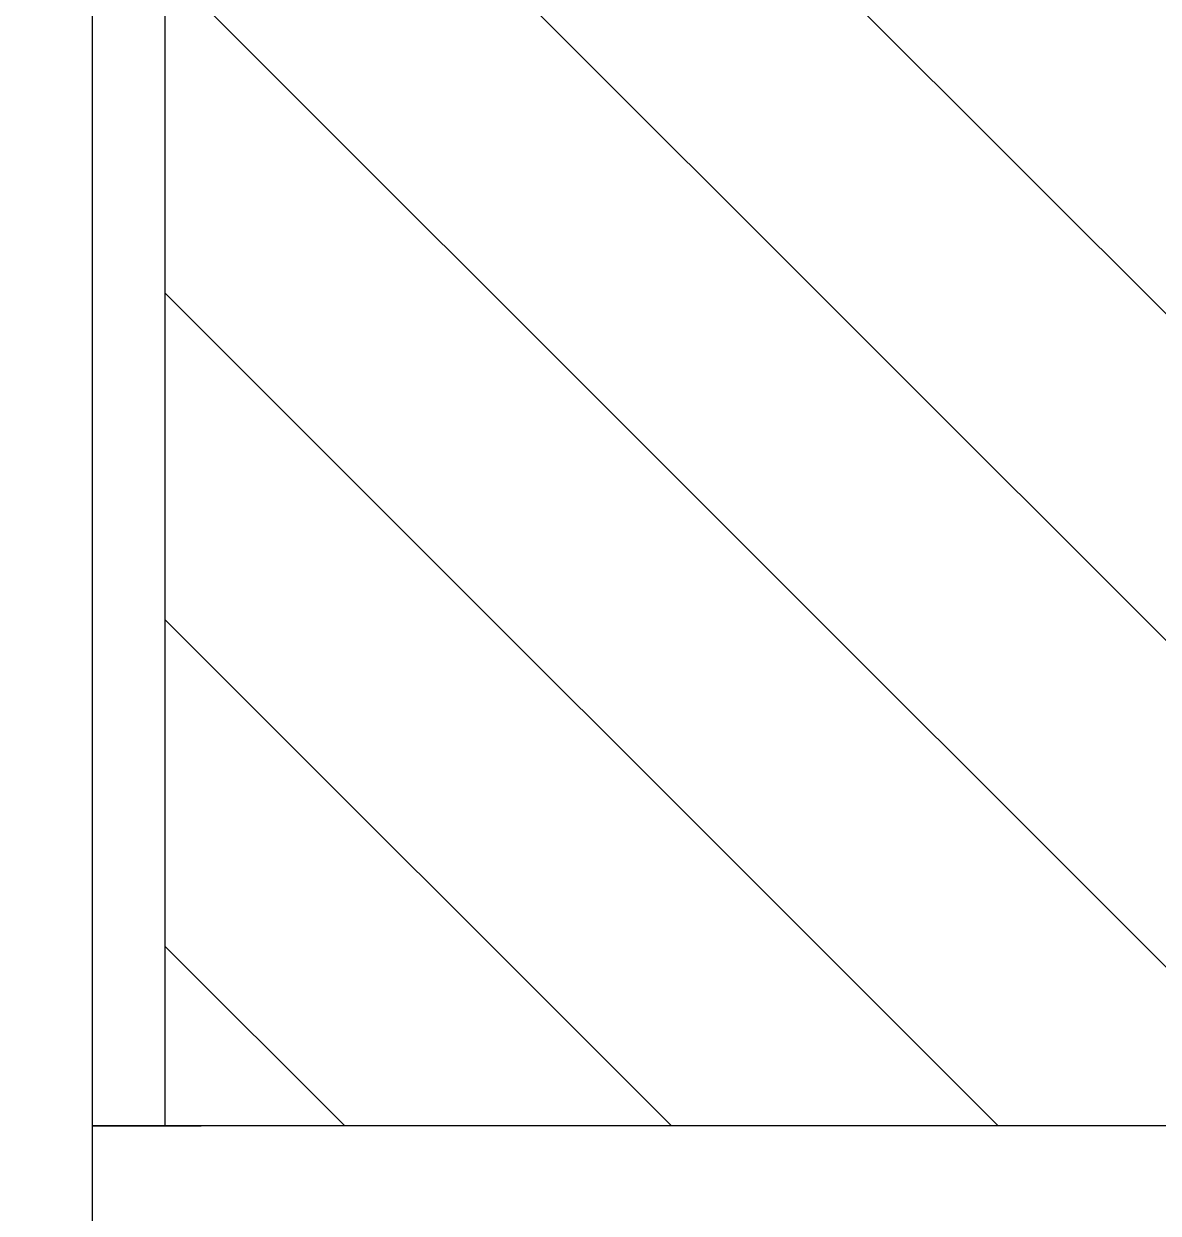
# Model space of a CAD drawing. Header units: millimetres. Extents: x 0 to 1749, y -46 to 1352.
# Drawn here: x 976.98 to 992.57, y 957.76 to 974.11 of the extents above; entities that cross this region are included whole.
import ezdxf

# ---------------------------------------------------------------- set-up
doc = ezdxf.new("R2010")
doc.units = ezdxf.units.MM
doc.layers.add('110', color=7, linetype='Continuous', true_color=0xffffff)
doc.layers.add('71', color=7, linetype='Continuous', true_color=0xffffff)
doc.styles.get("Standard").update_dxf_attribs({"font": 'SimSun.ttf', "height": 20})
doc.dimstyles.get("Standard").update_dxf_attribs({"dimtxt": 5, "dimasz": 0.18, "dimexe": 0.18, "dimexo": 0.0625, "dimgap": 0.09, "dimtad": 0, "dimtih": 1, "dimtoh": 1, "dimdec": 4, "dimzin": 0, "dimdsep": 46, "dimtxsty": 'Standard', "dimcen": 0.09, "dimclrt": 1, "dimadec": 0, "dimazin": 0, "dimtfac": 1, "dimtdec": 4, "dimtofl": 0, "dimtmove": 0, "dimatfit": 3, "dimfxl": 0, "dimtolj": 1, "dimtzin": 0, "dimarcsym": 0})

msp = doc.modelspace()

# ---------------------------------------------------------------- hatches: boundary and pattern name
at = {"lineweight": 13}
h = msp.add_hatch(dxfattribs=at)
h.set_pattern_fill('ANSI31', angle=90)
h.set_pattern_definition([(135, (-579.1546, -2581.2888), (-2.245064, -2.245064), [])])
h.paths.add_polyline_path([(852.4507, 983.00624), (852.4507, 986.50624), (853.4007, 987.45624), (853.4007, 990.95624), (859.4507, 990.95624), (859.4507, 994.45624), (834.4507, 994.45624), (834.4507, 986.60815), (834.4507, 986.35815), (834.4507, 981.35815), (834.4507, 960.95624), (836.4507, 958.95624), (852.4507, 958.95624)])
h.paths.add_polyline_path([(898.4507, 984.45624), (891.9507, 984.45624), (891.9507, 994.45624), (859.46287, 994.45624), (859.4507, 994.44922), (865.5007, 990.95624), (865.5007, 987.45624), (866.4507, 986.50624), (866.4507, 983.00624), (866.4507, 958.95624), (896.4507, 958.95624), (896.4507, 965.95624), (898.4507, 965.95624)])
h.paths.add_polyline_path([(939.98418, 984.45624), (905.4507, 984.45624), (905.4507, 965.95624), (906.9507, 965.95624), (907.4507, 965.95624), (907.4507, 958.95624), (939.98418, 958.95624)])
h.paths.add_polyline_path([(956.587, 984.45624), (943.98418, 984.45624), (943.98418, 958.95624), (956.587, 958.95624)])
h.paths.add_polyline_path([(974.91722, 984.45624), (974.41722, 984.45624), (962.3144, 984.45624), (962.3144, 958.95624), (974.91722, 958.95624)])
h.paths.add_polyline_path([(998.22572, 984.45624), (979.41722, 984.45624), (978.91722, 984.45624), (978.91722, 958.95624), (998.22572, 958.95624)])
h.paths.add_polyline_path([(1043.9507, 1018.95624), (1026.9507, 1018.95624), (1026.9507, 1018.95586), (1026.9507, 985.95624), (1030.67568, 985.95624), (1030.67568, 958.95624), (1040.9507, 958.95624), (1040.9507, 966.95624), (1043.9507, 966.95624)])
h.paths.add_polyline_path([(1084.4507, 1016.95624), (1082.4507, 1018.95624), (1068.9507, 1018.95624), (1068.9507, 966.95624), (1071.9507, 966.95624), (1071.9507, 958.95624), (1082.4507, 958.95624), (1084.4507, 960.95624)])

# ---------------------------------------------------------------- linework, layer by layer
at = {"color": 7, "lineweight": 30}
msp.add_line((978.91722, 989.45625), (978.91722, 958.95624), dxfattribs=at)
at = {"layer": '110', "color": 7, "linetype": 'Continuous', "lineweight": 30}
for p, q in [((977.91707, 958.95624), (979.41722, 958.95624)), ((1007.57684, 958.95624), (977.91722, 958.95624)), ((1007.57684, 958.95624), (979.41722, 958.95624))]:
    msp.add_line(p, q, dxfattribs=at)
at = {"layer": '71', "color": 7, "linetype": 'Continuous', "lineweight": 30}
msp.add_line((977.91722, 1015.70317), (977.91722, 928.95624), dxfattribs=at)

# ---------------------------------------------------------------- leaders
at = {"color": 7, "lineweight": 20, "annotation_type": 0, "has_hookline": 1, "hookline_direction": 0, "text_width": 25.47486}
msp.add_leader([(977.18157, 942.04191), (1193.00809, 982.237)], dimstyle='Standard', override={"dimtxt": 20, "dimasz": 4, "dimgap": 0.09, "dimtad": 0, "dimcen": 0, "dimldrblk": 'Dot', "dimlwd": 18, "dimlwe": 18}, dxfattribs=at)

doc.saveas('drawing.dxf')
